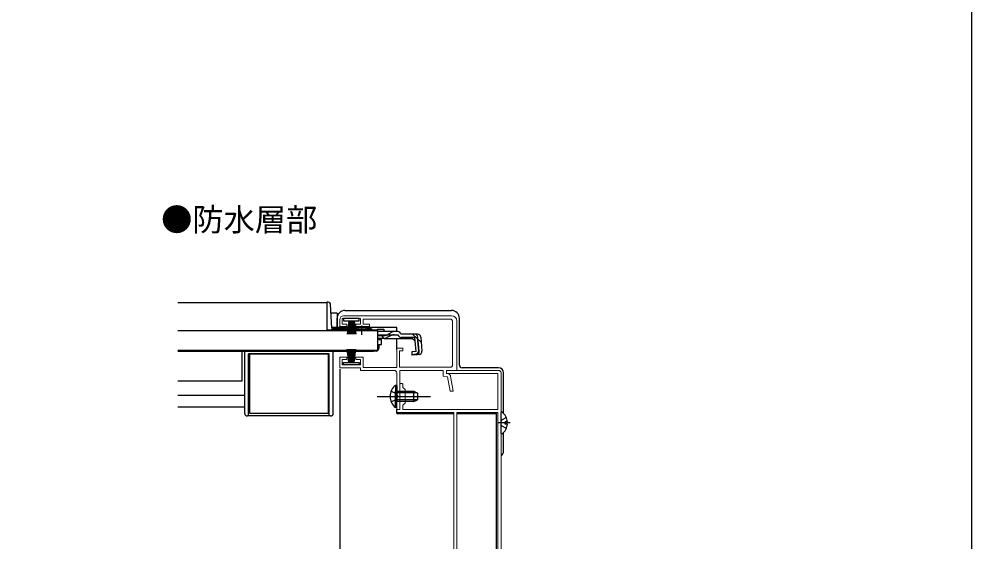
# Model space of a CAD drawing. Units: millimetres, scale not verified. Extents: x -525 to 525, y -783 to 779.
# Drawn here: x 158.8 to 525, y 71.2 to 272 of the extents above; entities that cross this region are included whole.
import ezdxf
from ezdxf.enums import TextEntityAlignment as Align

# ---------------------------------------------------------------- set-up
doc = ezdxf.new("R2010")
doc.units = ezdxf.units.MM
doc.header["$LTSCALE"] = 4
for name, color, linetype in [('0-1_USER1', 3, 'Continuous'), ('0-4_YKK_12', 2, 'Continuous'), ('0-5_YKK_13', 4, 'Continuous'), ('0-7_YKK_D', 6, 'Continuous'), ('0-8_YKK_ZWAK', 7, 'Continuous')]:
    doc.layers.add(name, color=color, linetype=linetype)
doc.layers.add('0-2_YKK_11', color=7, linetype='Continuous', lineweight=18)
doc.styles.add('ＭＳ ゴシック', font='')
doc.styles.get('ＭＳ ゴシック').set_extended_font_data('MS Gothic')

msp = doc.modelspace()

# ---------------------------------------------------------------- linework, layer by layer
at = {"layer": '0-2_YKK_11'}
for p, q in [((283.5, 158.099), (325, 158.099)), ((325.4, 139.299), (325.4, 155.799))]:
    msp.add_line(p, q, dxfattribs=at)
for points in [[(324.4, 156.799), (291, 156.799), (291, 154.799), (293.5, 154.799), (293.5, 153.999), (288.25, 153.999), (288.25, 154.899), (290, 154.899), (290, 156.999), (283, 156.999), (283, 154.899), (284.75, 154.899), (284.75, 153.999), (282, 153.999), (282, 156.599)], [(327, 156.099), (327, 137.099), (323, 137.099), (323, 135.899), (323.83, 135.733)], [(302.9, 137.099), (290, 137.099), (290, 138.099), (282, 138.099), (282, 142.199), (284.75, 142.199), (284.75, 141.299), (283, 141.299), (283, 139.199), (290, 139.199), (290, 141.299), (288.25, 141.299), (288.25, 142.199), (291, 142.199), (291, 138.199), (304, 138.199), (304, 145.599), (306.2, 145.599), (306.2, 144.599), (305, 144.599), (305, 138.299), (324.4, 138.299)], [(324.619, 134.926), (325.646, 129.099), (324.428, 129.099), (323.461, 134.583), (321.8, 134.915), (321.8, 137.099), (305.1, 137.099), (305.1, 122.099), (303.9, 122.099), (303.9, 126.641), (304.02, 126.824), (304.02, 127.374), (303.9, 127.557), (303.9, 136.099)]]:
    msp.add_lwpolyline(points, dxfattribs=at)
at = {"layer": '0-2_YKK_11', "color": 211}
for points in [[(306.3, 131.499), (306.3, 130.499), (307.1, 129.699), (307.1, 124.499), (306.3, 123.699), (306.3, 122.099), (342.8, 122.099), (342.8, 135.899), (323, 135.899), (323, 137.099), (343, 137.099)], [(344, 136.099), (344, 31.099), (364, 31.099), (364, 29.099), (363.3, 29.099), (363.3, 29.899), (351.7, 29.899), (351.7, 29.099), (351.3, 29.099), (351, 29.399), (350.7, 29.699), (344.3, 29.699), (344, 29.399), (343.7, 29.099), (342.8, 29.099), (342.8, 33.099), (323.9, 33.099)], [(323.9, 41.099), (325.9, 41.099), (325.9, 120.899), (304, 120.899), (304, 122.099), (305.1, 122.099), (305.1, 126.641), (305.22, 126.824), (305.22, 127.374), (305.1, 127.557), (305.1, 131.499)]]:
    msp.add_lwpolyline(points, dxfattribs=at)
msp.add_lwpolyline([(327, 120.899), (327, 34.299), (342.8, 34.299), (342.8, 120.899)], close=True, dxfattribs=at)
at = {"layer": '0-2_YKK_11'}
for centre, radius, start, end in [((283.5, 156.599), 1.5, 90.00001, 179.99999), ((325, 156.099), 2, 0.00001, 89.99999), ((324.4, 155.799), 1, 0.00001, 89.99999), ((324.4, 139.299), 1, 270.00001, 359.99999), ((302.9, 136.099), 1, 0.00001, 89.99999), ((323.634, 134.752), 1, 10.00003, 78.6901)]:
    msp.add_arc(centre, radius, start, end, dxfattribs=at)
at = {"layer": '0-2_YKK_11', "color": 211}
for centre, radius, start, end in [((343, 136.099), 1, 0.00001, 89.99999), ((305.7, 131.499), 0.6, 359.99999, 180.00001)]:
    msp.add_arc(centre, radius, start, end, dxfattribs=at)
at = {"layer": '0-4_YKK_12'}
for p, q in [((277.001, 162.999), (219.718, 162.999)), ((277.001, 162.999), (277.001, 152.499)), ((281, 159.1), (278.68, 159.1)), ((281, 159.1), (281, 153.6)), ((287.751, 152.499), (277.001, 152.499)), ((304, 153.6), (278.968, 153.6)), ((296.501, 152.499), (293.251, 152.499)), ((304, 151.979), (304, 153.6)), ((304, 145.099), (304, 149.279)), ((295.001, 144.499), (219.718, 144.499)), ((219.718, 144.499), (295.001, 144.499)), ((244.501, 132.999), (244.501, 144.499)), ((295.001, 144.699), (295.001, 144.499)), ((244.501, 132.999), (219.718, 132.999)), ((245.501, 127.499), (219.718, 127.499)), ((245.501, 122.999), (219.718, 122.999)), ((304, 120.599), (304, 122.175)), ((304, 120.599), (325.9, 120.599)), ((327, 120.599), (342.3, 120.599)), ((342.3, 34.299), (342.3, 120.599))]:
    msp.add_line(p, q, dxfattribs=at)
at = {"layer": '0-5_YKK_13'}
for p, q in [((277.513, 163.299), (277.001, 163.299)), ((277.001, 163.299), (277.001, 152.499)), ((278.977, 153.473), (278.511, 162.351)), ((284.001, 160.099), (325, 160.099)), ((281, 153.6), (281, 157.099)), ((285.5, 156.099), (284.8, 150.999)), ((285.2, 150.999), (285.7, 156.099)), ((285.9, 156.099), (285.55, 150.999)), ((285.85, 150.999), (286.1, 156.099)), ((286.3, 156.099), (286.1, 150.999)), ((286.5, 156.099), (286.5, 150.999)), ((286.7, 156.099), (286.9, 150.999)), ((287.15, 150.999), (286.9, 156.099)), ((287.1, 156.099), (287.45, 150.999)), ((287.8, 150.999), (287.3, 156.099)), ((287.5, 156.099), (288.2, 150.999)), ((290.501, 150.779), (290.501, 154.402)), ((328, 139.099), (328, 157.099)), ((296.501, 152.299), (219.718, 152.299)), ((277.001, 152.574), (279.001, 152.574)), ((277.001, 152.499), (279.001, 152.499)), ((279.001, 153.328), (279.001, 152.574)), ((287.751, 152.499), (279.001, 152.499)), ((288.628, 152.999), (279.476, 152.999)), ((287.751, 152.299), (287.751, 152.632)), ((293.251, 152.632), (287.751, 152.632)), ((293.251, 152.299), (287.751, 152.299)), ((294.009, 152.999), (292.375, 152.999)), ((293.251, 152.299), (293.251, 152.632)), ((294.509, 152.499), (293.251, 152.499)), ((296.501, 152.979), (296.501, 151.979)), ((296.501, 151.979), (296.501, 152.209)), ((302.934, 151.979), (296.501, 151.979)), ((296.501, 150.779), (302.872, 150.779)), ((298.991, 150.383), (296.501, 150.383)), ((302.018, 150.588), (299.907, 149.591)), ((299.95, 150.628), (301.975, 151.734)), ((302.872, 150.779), (304.386, 150.779)), ((304.381, 151.979), (302.934, 151.979)), ((305.569, 150.979), (305.54, 151.09)), ((311.927, 150.979), (305.569, 150.979)), ((310.026, 150.979), (313.288, 147.991)), ((299.053, 149.4), (296.501, 149.4)), ((297.001, 149.4), (297.001, 148.999)), ((297.001, 148.999), (298.001, 148.999)), ((297.001, 146.999), (297.001, 145.499)), ((310.105, 149.279), (299.901, 149.279)), ((310.883, 149.779), (305.569, 149.779)), ((310.105, 149.279), (310.998, 148.461)), ((311.361, 144.316), (310.883, 149.779)), ((311.8, 149.894), (312.089, 149.923)), ((311.8, 149.894), (312.279, 144.42)), ((312.556, 144.421), (312.078, 149.884)), ((313.122, 149.884), (313.592, 144.511)), ((245.501, 120.599), (245.501, 144.499)), ((247.001, 119.599), (247.001, 143.499)), ((278.001, 143.499), (247.001, 143.499)), ((278.001, 119.599), (278.001, 143.499)), ((279.501, 120.599), (279.501, 144.499)), ((296.001, 144.499), (279.501, 144.499)), ((285.5, 140.099), (284.8, 145.199)), ((285.2, 145.199), (285.7, 140.099)), ((285.9, 140.099), (285.55, 145.199)), ((285.85, 145.199), (286.1, 140.099)), ((286.3, 140.099), (286.1, 145.199)), ((286.5, 140.099), (286.5, 145.199)), ((286.7, 140.099), (286.9, 145.199)), ((287.15, 145.199), (286.9, 140.099)), ((287.1, 140.099), (287.45, 145.199)), ((287.8, 145.199), (287.3, 140.099)), ((287.5, 140.099), (288.2, 145.199)), ((295.001, 144.699), (295.001, 144.499)), ((311.361, 144.316), (309.667, 144.168)), ((309.667, 144.168), (309.772, 142.973)), ((309.747, 143.261), (311.464, 143.435)), ((312.501, 143.211), (309.772, 142.973)), ((343, 138.099), (329, 138.099)), ((345, 120.594), (345, 136.099)), ((303.391, 131.351), (303.391, 125.101)), ((303.9, 131.351), (303.391, 131.351)), ((303.391, 122.851), (303.391, 129.101)), ((303.9, 131.351), (303.9, 125.101)), ((311.809, 128.446), (303.9, 128.446)), ((310.5, 125.101), (310.5, 129.101)), ((310.5, 129.101), (311.9, 128.401)), ((311.9, 128.401), (311.9, 125.801)), ((296.4, 127.101), (316.9, 127.101)), ((311.809, 125.755), (303.9, 125.755)), ((310.5, 125.101), (303.9, 125.101)), ((310.5, 125.101), (311.9, 125.801)), ((303.9, 122.851), (303.391, 122.851)), ((344, 112.923), (344, 120.875)), ((278.501, 119.599), (246.501, 119.599)), ((344.212, 118.044), (344, 117.646)), ((346.077, 118.974), (344.212, 118.044)), ((346.483, 117.324), (345.6, 117.324)), ((347.5, 116.899), (342.957, 116.899)), ((345, 106.099), (345, 113.204))]:
    msp.add_line(p, q, dxfattribs=at)
for points in [[(283.5, 156.999), (283.5, 156.099), (289.5, 156.099), (289.5, 156.999)], [(247.501, 120.499), (247.501, 143.499), (277.501, 143.499), (277.501, 120.499)], [(283.5, 139.199), (283.5, 140.099), (289.5, 140.099), (289.5, 139.199)]]:
    msp.add_lwpolyline(points, close=True, dxfattribs=at)
for points in [[(296.501, 152.299), (296.501, 144.699), (219.718, 144.699)], [(296.501, 152.979), (299.001, 152.979), (299.001, 151.979)], [(297.001, 146.999), (298.001, 146.999), (298.001, 148.999)], [(301.804, 129.176), (303.711, 128.246), (304.32, 127.101)], [(303.9, 122.851), (303.9, 129.101), (310.5, 129.101)], [(301.804, 125.026), (303.711, 125.956), (304.32, 127.101)], [(346.483, 116.474), (345.6, 116.474), (345.6, 117.324)], [(346.077, 114.824), (344.212, 115.754), (344, 116.152)]]:
    msp.add_lwpolyline(points, dxfattribs=at)
for centre, radius, start, end in [((277.513, 162.299), 1, 3, 90), ((284, 157.099), 3, 90, 180), ((325, 157.099), 3, 0, 90), ((279.476, 153.499), 0.5, 183, 270), ((290.501, 147.299), 6, 62.72039, 117.27961), ((294.009, 152.499), 0.5, 2, 90), ((299.901, 151.179), 1.9, 192.1532, 248.90366), ((298.991, 152.383), 2, 270, 298.65179), ((302.934, 149.979), 2, 90, 118.65179), ((302.872, 148.779), 2, 90, 115.27273), ((304.381, 150.779), 1.2, 15, 90), ((305.569, 150.979), 1.2, 189.59407, 270), ((310.883, 149.779), 1.2, 5, 90), ((311.927, 149.779), 1.2, 5, 90), ((299.053, 151.4), 2, 270, 295.27273), ((299.901, 151.179), 1.9, 248.90366, 270), ((296.001, 145.499), 1, 270, 0), ((311.373, 144.34), 0.91, 275.76385, 5), ((311.361, 144.316), 1.2, 275, 5), ((312.397, 144.407), 1.2, 275, 5), ((329, 139.099), 1, 180, 270), ((343, 136.099), 2, 0, 90), ((306.931, 127.101), 5.531, 129.79413, 230.20587), ((344.274, 120.875), 0.274, 52.28591, 180), ((341.2, 116.899), 5.3, 4.59941, 52.28591), ((246.501, 120.599), 1, 180, 270), ((278.501, 120.599), 1, 270, 0), ((341.2, 116.899), 5.3, 307.71409, 355.40059), ((344.274, 112.923), 0.274, 180, 307.71409), ((343, 106.099), 2, 300.00061, 0)]:
    msp.add_arc(centre, radius, start, end, dxfattribs=at)
at = {"layer": '0-7_YKK_D'}
msp.add_line((282, 137.599), (282, -191.901), dxfattribs=at)
msp.add_line((282, 137.599), (282, -191.901), dxfattribs=at)
at = {"layer": '0-8_YKK_ZWAK'}
msp.add_lwpolyline([(-525, -782.9), (525, -782.9), (525, 747.1)], dxfattribs=at)

# ---------------------------------------------------------------- texts
at = {"layer": '0-1_USER1', "style": 'ＭＳ ゴシック'}
msp.add_text('●防水層部', height=8.798, dxfattribs=at).set_placement((213.364, 187.986), align=Align.BOTTOM_LEFT)

doc.saveas('drawing.dxf')
